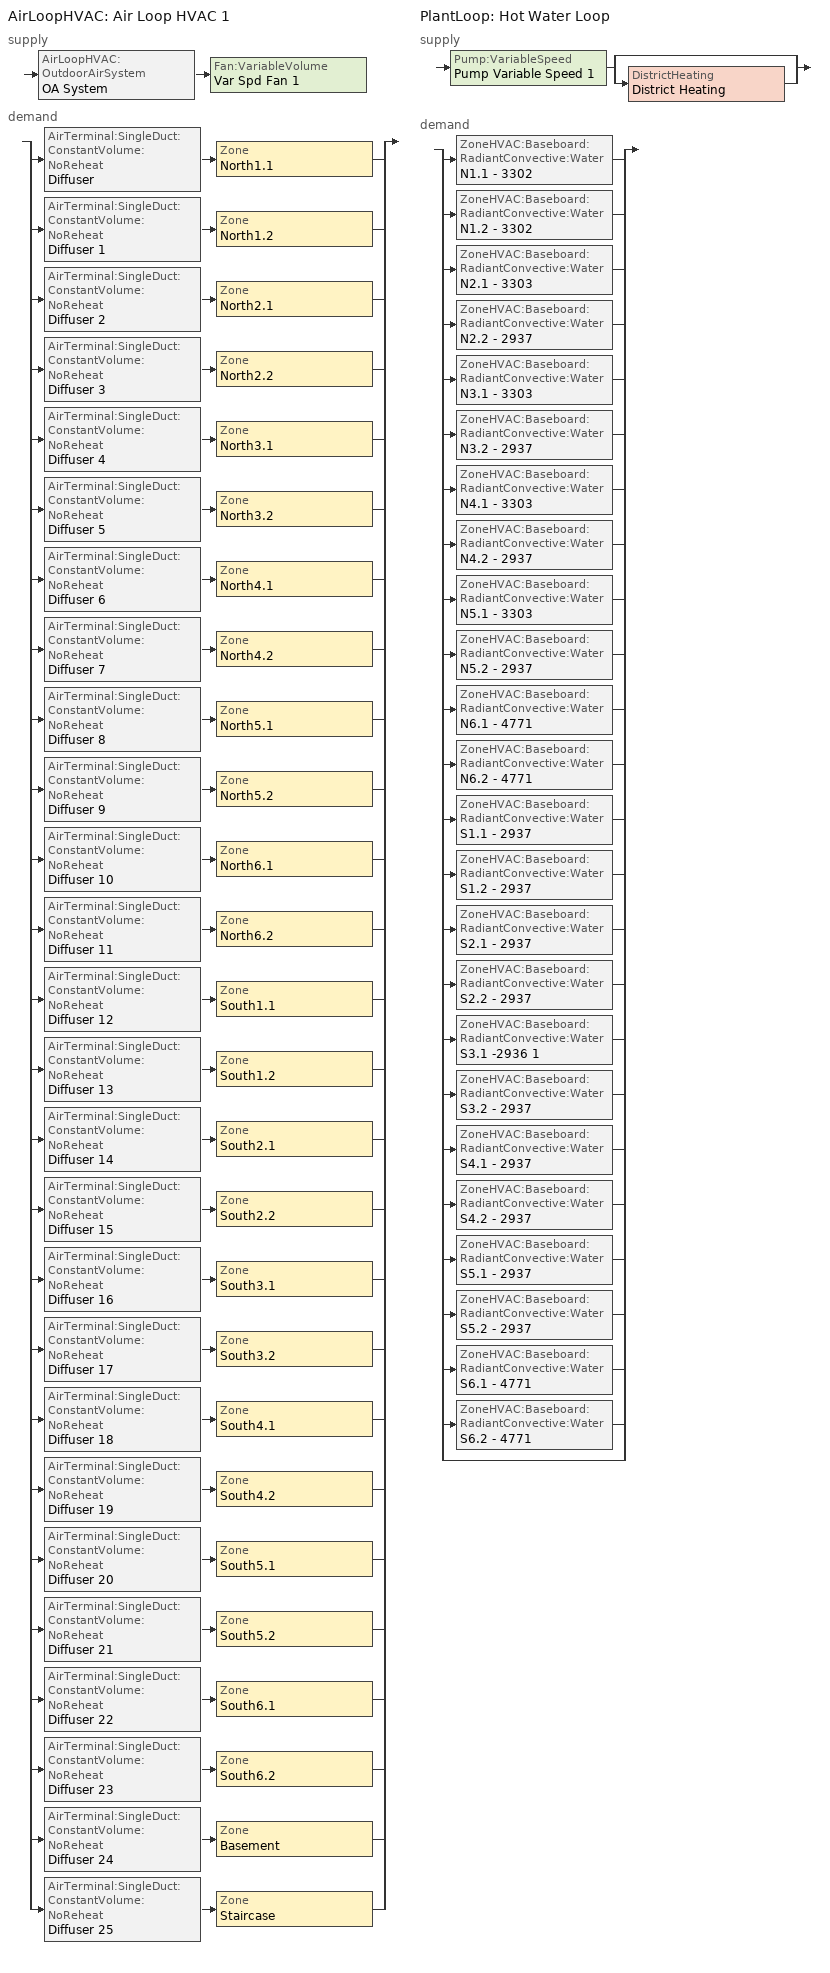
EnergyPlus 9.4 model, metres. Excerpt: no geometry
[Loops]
AirLoopHVAC 'Air Loop HVAC 1'
 supply: AirLoopHVAC:OutdoorAirSystem 'OA System' > Fan:VariableVolume 'Var Spd Fan 1'
 demand: split
  | AirTerminal:SingleDuct:ConstantVolume:NoReheat 'Diffuser' > Zone 'North1.1'
  | AirTerminal:SingleDuct:ConstantVolume:NoReheat 'Diffuser 1' > Zone 'North1.2'
  | AirTerminal:SingleDuct:ConstantVolume:NoReheat 'Diffuser 2' > Zone 'North2.1'
  | AirTerminal:SingleDuct:ConstantVolume:NoReheat 'Diffuser 3' > Zone 'North2.2'
  | AirTerminal:SingleDuct:ConstantVolume:NoReheat 'Diffuser 4' > Zone 'North3.1'
  | AirTerminal:SingleDuct:ConstantVolume:NoReheat 'Diffuser 5' > Zone 'North3.2'
  | AirTerminal:SingleDuct:ConstantVolume:NoReheat 'Diffuser 6' > Zone 'North4.1'
  | AirTerminal:SingleDuct:ConstantVolume:NoReheat 'Diffuser 7' > Zone 'North4.2'
  | AirTerminal:SingleDuct:ConstantVolume:NoReheat 'Diffuser 8' > Zone 'North5.1'
  | AirTerminal:SingleDuct:ConstantVolume:NoReheat 'Diffuser 9' > Zone 'North5.2'
  | AirTerminal:SingleDuct:ConstantVolume:NoReheat 'Diffuser 10' > Zone 'North6.1'
  | AirTerminal:SingleDuct:ConstantVolume:NoReheat 'Diffuser 11' > Zone 'North6.2'
  | AirTerminal:SingleDuct:ConstantVolume:NoReheat 'Diffuser 12' > Zone 'South1.1'
  | AirTerminal:SingleDuct:ConstantVolume:NoReheat 'Diffuser 13' > Zone 'South1.2'
  | AirTerminal:SingleDuct:ConstantVolume:NoReheat 'Diffuser 14' > Zone 'South2.1'
  | AirTerminal:SingleDuct:ConstantVolume:NoReheat 'Diffuser 15' > Zone 'South2.2'
  | AirTerminal:SingleDuct:ConstantVolume:NoReheat 'Diffuser 16' > Zone 'South3.1'
  | AirTerminal:SingleDuct:ConstantVolume:NoReheat 'Diffuser 17' > Zone 'South3.2'
  | AirTerminal:SingleDuct:ConstantVolume:NoReheat 'Diffuser 18' > Zone 'South4.1'
  | AirTerminal:SingleDuct:ConstantVolume:NoReheat 'Diffuser 19' > Zone 'South4.2'
  | AirTerminal:SingleDuct:ConstantVolume:NoReheat 'Diffuser 20' > Zone 'South5.1'
  | AirTerminal:SingleDuct:ConstantVolume:NoReheat 'Diffuser 21' > Zone 'South5.2'
  | AirTerminal:SingleDuct:ConstantVolume:NoReheat 'Diffuser 22' > Zone 'South6.1'
  | AirTerminal:SingleDuct:ConstantVolume:NoReheat 'Diffuser 23' > Zone 'South6.2'
  | AirTerminal:SingleDuct:ConstantVolume:NoReheat 'Diffuser 24' > Zone 'Basement'
  | AirTerminal:SingleDuct:ConstantVolume:NoReheat 'Diffuser 25' > Zone 'Staircase'
PlantLoop 'Hot Water Loop'
 supply: Pump:VariableSpeed 'Pump Variable Speed 1' > split
  | bypass
  | DistrictHeating 'District Heating'
 demand: split
  | ZoneHVAC:Baseboard:RadiantConvective:Water 'N1.1 - 3302'
  | ZoneHVAC:Baseboard:RadiantConvective:Water 'N1.2 - 3302'
  | ZoneHVAC:Baseboard:RadiantConvective:Water 'N2.1 - 3303'
  | ZoneHVAC:Baseboard:RadiantConvective:Water 'N2.2 - 2937'
  | ZoneHVAC:Baseboard:RadiantConvective:Water 'N3.1 - 3303'
  | ZoneHVAC:Baseboard:RadiantConvective:Water 'N3.2 - 2937'
  | ZoneHVAC:Baseboard:RadiantConvective:Water 'N4.1 - 3303'
  | ZoneHVAC:Baseboard:RadiantConvective:Water 'N4.2 - 2937'
  | ZoneHVAC:Baseboard:RadiantConvective:Water 'N5.1 - 3303'
  | ZoneHVAC:Baseboard:RadiantConvective:Water 'N5.2 - 2937'
  | ZoneHVAC:Baseboard:RadiantConvective:Water 'N6.1 - 4771'
  | ZoneHVAC:Baseboard:RadiantConvective:Water 'N6.2 - 4771'
  | ZoneHVAC:Baseboard:RadiantConvective:Water 'S1.1 - 2937'
  | ZoneHVAC:Baseboard:RadiantConvective:Water 'S1.2 - 2937'
  | ZoneHVAC:Baseboard:RadiantConvective:Water 'S2.1 - 2937'
  | ZoneHVAC:Baseboard:RadiantConvective:Water 'S2.2 - 2937'
  | ZoneHVAC:Baseboard:RadiantConvective:Water 'S3.1 -2936 1'
  | ZoneHVAC:Baseboard:RadiantConvective:Water 'S3.2 - 2937'
  | ZoneHVAC:Baseboard:RadiantConvective:Water 'S4.1 - 2937'
  | ZoneHVAC:Baseboard:RadiantConvective:Water 'S4.2 - 2937'
  | ZoneHVAC:Baseboard:RadiantConvective:Water 'S5.1 - 2937'
  | ZoneHVAC:Baseboard:RadiantConvective:Water 'S5.2 - 2937'
  | ZoneHVAC:Baseboard:RadiantConvective:Water 'S6.1 - 4771'
  | ZoneHVAC:Baseboard:RadiantConvective:Water 'S6.2 - 4771'
  | bypass
[AirTerminal:SingleDuct:ConstantVolume:NoReheat] Availability Schedule=Always On Discrete hvac_library; Maximum Air Flow Rate {m3/s}=AutoSize
Diffuser 24; Diffuser; Diffuser 1; Diffuser 2; Diffuser 3; Diffuser 4; Diffuser 5; Diffuser 6; Diffuser 7; Diffuser 8; Diffuser 9; Diffuser 10; Diffuser 11; Diffuser 12; Diffuser 13; Diffuser 14; Diffuser 15; Diffuser 16; Diffuser 17; Diffuser 18; Diffuser 19; Diffuser 20; Diffuser 21; Diffuser 22; Diffuser 23; Diffuser 25
[Zone equipment]
Basement: Diffuser 24
North1.1: Diffuser, N1.1 - 3302
North1.2: Diffuser 1, N1.2 - 3302
North2.1: Diffuser 2, N2.1 - 3303
North2.2: Diffuser 3, N2.2 - 2937
North3.1: Diffuser 4, N3.1 - 3303
North3.2: Diffuser 5, N3.2 - 2937
North4.1: Diffuser 6, N4.1 - 3303
North4.2: Diffuser 7, N4.2 - 2937
North5.1: Diffuser 8, N5.1 - 3303
North5.2: Diffuser 9, N5.2 - 2937
North6.1: Diffuser 10, N6.1 - 4771
North6.2: Diffuser 11, N6.2 - 4771
South1.1: Diffuser 12, S1.1 - 2937
South1.2: Diffuser 13, S1.2 - 2937
South2.1: Diffuser 14, S2.1 - 2937
South2.2: Diffuser 15, S2.2 - 2937
South3.1: Diffuser 16, S3.1 -2936 1
South3.2: Diffuser 17, S3.2 - 2937
South4.1: Diffuser 18, S4.1 - 2937
South4.2: Diffuser 19, S4.2 - 2937
South5.1: Diffuser 20, S5.1 - 2937
South5.2: Diffuser 21, S5.2 - 2937
South6.1: Diffuser 22, S6.1 - 4771
South6.2: Diffuser 23, S6.2 - 4771
Staircase: Diffuser 25
[Sizing:Zone] Zone Cooling Design Supply Air Temperature Input Method=SupplyAirTemperature; Zone Cooling Design Supply Air Temperature {C}=14; Zone Cooling Design Supply Air Temperature Difference {deltaC}=11.11; Zone Heating Design Supply Air Temperature Input Method=SupplyAirTemperature; Zone Heating Design Supply Air Temperature {C}=40; Zone Heating Design Supply Air Temperature Difference {deltaC}=11.11; Zone Cooling Design Supply Air Humidity Ratio {kgWater/kgDryAir}=0.0085; Zone Heating Design Supply Air Humidity Ratio {kgWater/kgDryAir}=0.008; Cooling Design Air Flow Method=DesignDay; Cooling Design Air Flow Rate {m3/s}=0; Cooling Minimum Air Flow per Zone Floor Area {m3/s-m2}=0.000762; Cooling Minimum Air Flow {m3/s}=0; Cooling Minimum Air Flow Fraction=0; Heating Design Air Flow Method=DesignDay; Heating Design Air Flow Rate {m3/s}=0; Heating Maximum Air Flow per Zone Floor Area {m3/s-m2}=0.002032; Heating Maximum Air Flow {m3/s}=0.141576; Heating Maximum Air Flow Fraction=0.3
Name | Design Specification Outdoor Air Object | Account for Dedicated Outdoor Air System | Dedicated Outdoor Air System Control Strategy | Dedicated Outdoor Air Low Setpoint Temperature for Design {C} | Dedicated Outdoor Air High Setpoint Temperature for Design {C}
Basement; Staircase | Basement-attic | No
North1.1; North1.2; North2.1; North2.2; North3.1; North3.2; North4.1; North4.2; North5.1; North5.2; North6.1; North6.2; South1.1; South1.2; South2.1; South2.2; South3.1; South3.2; South4.1; South4.2; South5.1; South5.2; South6.1; South6.2 | Airuse | Yes | NeutralSupplyAir | 19 | 21
[Controller:MechanicalVentilation]
Controller Mechanical Ventilation 1: Availability Schedule=Always On Discrete hvac_library; Demand Controlled Ventilation=No; System Outdoor Air Method=ZoneSum; Zone or ZoneList Name 1=Basement; Design Specification Outdoor Air Object Name 1=Basement-attic; Zone or ZoneList Name 2=North1.1; Design Specification Outdoor Air Object Name 2=Airuse; Zone or ZoneList Name 3=North1.2; Design Specification Outdoor Air Object Name 3=Airuse; Zone or ZoneList Name 4=North2.1; Design Specification Outdoor Air Object Name 4=Airuse; Zone or ZoneList Name 5=North2.2; Design Specification Outdoor Air Object Name 5=Airuse; Zone or ZoneList Name 6=North3.1; Design Specification Outdoor Air Object Name 6=Airuse; Zone or ZoneList Name 7=North3.2; Design Specification Outdoor Air Object Name 7=Airuse; Zone or ZoneList Name 8=North4.1; Design Specification Outdoor Air Object Name 8=Airuse; Zone or ZoneList Name 9=North4.2; Design Specification Outdoor Air Object Name 9=Airuse; Zone or ZoneList Name 10=North5.1; Design Specification Outdoor Air Object Name 10=Airuse; Zone or ZoneList Name 11=North5.2; Design Specification Outdoor Air Object Name 11=Airuse; Zone or ZoneList Name 12=North6.1; Design Specification Outdoor Air Object Name 12=Airuse; Zone or ZoneList Name 13=North6.2; Design Specification Outdoor Air Object Name 13=Airuse; Zone or ZoneList Name 14=South1.1; Design Specification Outdoor Air Object Name 14=Airuse; Zone or ZoneList Name 15=South1.2; Design Specification Outdoor Air Object Name 15=Airuse; Zone or ZoneList Name 16=South2.1; Design Specification Outdoor Air Object Name 16=Airuse; Zone or ZoneList Name 17=South2.2; Design Specification Outdoor Air Object Name 17=Airuse; Zone or ZoneList Name 18=South3.1; Design Specification Outdoor Air Object Name 18=Airuse; Zone or ZoneList Name 19=South3.2; Design Specification Outdoor Air Object Name 19=Airuse; Zone or ZoneList Name 20=South4.1; Design Specification Outdoor Air Object Name 20=Airuse; Zone or ZoneList Name 21=South4.2; Design Specification Outdoor Air Object Name 21=Airuse; Zone or ZoneList Name 22=South5.1; Design Specification Outdoor Air Object Name 22=Airuse; Zone or ZoneList Name 23=South5.2; Design Specification Outdoor Air Object Name 23=Airuse; Zone or ZoneList Name 24=South6.1; Design Specification Outdoor Air Object Name 24=Airuse; Zone or ZoneList Name 25=South6.2; Design Specification Outdoor Air Object Name 25=Airuse; Zone or ZoneList Name 26=Staircase; Design Specification Outdoor Air Object Name 26=Basement-attic
[DesignSpecification:OutdoorAir] Outdoor Air Method=Maximum; Outdoor Air Flow per Person {m3/s-person}=0; Outdoor Air Flow per Zone Floor Area {m3/s-m2}=0; Outdoor Air Flow Air Changes per Hour {1/hr}=0.6; Outdoor Air Schedule=Always On
Name | Outdoor Air Flow per Zone {m3/s}
Basement-attic | 0
Airuse | 0.01
[ZoneControl:Thermostat] Temperature Difference Between Cutout And Setpoint {deltaC}=0
Name | Zone or ZoneList | Control Type Schedule | Control 1
North1.1 Thermostat | North1.1 | North1.1 Thermostat Schedule | Thermostat Setpoint Dual Setpoint 13
North1.2 Thermostat | North1.2 | North1.2 Thermostat Schedule | Thermostat Setpoint Dual Setpoint 14
North2.1 Thermostat | North2.1 | North2.1 Thermostat Schedule | Thermostat Setpoint Dual Setpoint 26
North2.2 Thermostat | North2.2 | North2.2 Thermostat Schedule | Thermostat Setpoint Dual Setpoint 25
North3.1 Thermostat | North3.1 | North3.1 Thermostat Schedule | Thermostat Setpoint Dual Setpoint 22
North3.2 Thermostat | North3.2 | North3.2 Thermostat Schedule | Thermostat Setpoint Dual Setpoint 16
North4.1 Thermostat | North4.1 | North4.1 Thermostat Schedule | Thermostat Setpoint Dual Setpoint 3
North4.2 Thermostat | North4.2 | North4.2 Thermostat Schedule | Thermostat Setpoint Dual Setpoint 10
North5.1 Thermostat | North5.1 | North5.1 Thermostat Schedule | Thermostat Setpoint Dual Setpoint 5
North5.2 Thermostat | North5.2 | North5.2 Thermostat Schedule | Thermostat Setpoint Dual Setpoint 21
North6.1 Thermostat | North6.1 | North6.1 Thermostat Schedule | Thermostat Setpoint Dual Setpoint 18
North6.2 Thermostat | North6.2 | North6.2 Thermostat Schedule | Thermostat Setpoint Dual Setpoint 17
South1.1 Thermostat | South1.1 | South1.1 Thermostat Schedule | Thermostat Setpoint Dual Setpoint 20
South1.2 Thermostat | South1.2 | South1.2 Thermostat Schedule | Thermostat Setpoint Dual Setpoint 23
South2.1 Thermostat | South2.1 | South2.1 Thermostat Schedule | Thermostat Setpoint Dual Setpoint 15
South2.2 Thermostat | South2.2 | South2.2 Thermostat Schedule | Thermostat Setpoint Dual Setpoint 4
South3.1 Thermostat | South3.1 | South3.1 Thermostat Schedule | Thermostat Setpoint Dual Setpoint 19
South3.2 Thermostat | South3.2 | South3.2 Thermostat Schedule | Thermostat Setpoint Dual Setpoint 24
South4.1 Thermostat | South4.1 | South4.1 Thermostat Schedule | Thermostat Setpoint Dual Setpoint 9
South4.2 Thermostat | South4.2 | South4.2 Thermostat Schedule | Thermostat Setpoint Dual Setpoint 6
South5.1 Thermostat | South5.1 | South5.1 Thermostat Schedule | Thermostat Setpoint Dual Setpoint 2
South5.2 Thermostat | South5.2 | South5.2 Thermostat Schedule | Thermostat Setpoint Dual Setpoint 11
South6.1 Thermostat | South6.1 | South6.1 Thermostat Schedule | Thermostat Setpoint Dual Setpoint 7
South6.2 Thermostat | South6.2 | South6.2 Thermostat Schedule | Thermostat Setpoint Dual Setpoint 8
[ThermostatSetpoint:SingleHeating]
Thermostat Setpoint Dual Setpoint 13: Setpoint Temperature Schedule=Heating
[ZoneHVAC:Baseboard:RadiantConvective:Water] Availability Schedule=Always On Discrete hvac_library; Rated Average Water Temperature {C}=72.5; Heating Design Capacity Method=HeatingDesignCapacity; Heating Design Capacity Per Floor Area {W/m2}=0; Fraction of Autosized Heating Design Capacity=1; Convergence Tolerance=0.001; Fraction of Radiant Energy Incident on People=0.3
Name | Rated Water Mass Flow Rate {kg/s} | Heating Design Capacity {W} | Maximum Water Flow Rate {m3/s} | Fraction Radiant | Surface Name 1 | Fraction of Radiant Energy to Surface 1 | Surface Name 2 | Fraction of Radiant Energy to Surface 2 | Surface Name 3 | Fraction of Radiant Energy to Surface 3 | Surface Name 4 | Fraction of Radiant Energy to Surface 4 | Surface Name 5 | Fraction of Radiant Energy to Surface 5 | Surface Name 6 | Fraction of Radiant Energy to Surface 6 | Surface Name 7 | Fraction of Radiant Energy to Surface 7 | Surface Name 8 | Fraction of Radiant Energy to Surface 8 | Surface Name 9 | Fraction of Radiant Energy to Surface 9 | Surface Name 10 | Fraction of Radiant Energy to Surface 10 | Surface Name 11 | Fraction of Radiant Energy to Surface 11 | Surface Name 12 | Fraction of Radiant Energy to Surface 12
N1.1 - 3302 | 0.05626 | 3302 | 0.0001054 | 0.9 | Face 22 | 0.0495 | Face 205 | 0.170625 | Face 48 | 0.055 | Face 206 | 0.109375 | Face 23 | 0.0165 | Face 30 | 0.0165 | Face 27 | 0.0715 | Face 45 | 0.0136719 | Face 26 | 0.066 | Face 47 | 0.055 | Face 20 | 0.0213281 | Face 50 | 0.055
N1.2 - 3302 | 0.05626 | 3302 | 0.0001054 | 0.9 | Surface 44 | 0.0715 | Face 81 | 0.055 | Face 201 | 0.109375 | Face 77 | 0.055 | Face 65 | 0.0495 | Face 71 | 0.0165 | Face 80 | 0.055 | Face 203 | 0.170625 | Face 79 | 0.0136719 | Face 82 | 0.0165 | Face 72 | 0.0213281 | Face 69 | 0.066
N2.1 - 3303 | 0.05626 | 3302 | 0.0001054 | 0.9 | Face 215 | 0.0715 | Face 216 | 0.066 | Face 218 | 0.0165 | Face 230 | 0.055 | Face 231 | 0.0136719 | Face 232 | 0.055 | Face 214 | 0.0213281 | Face 219 | 0.0165 | Face 220 | 0.0495 | Face 221 | 0.170625 | Face 235 | 0.109375 | Face 234 | 0.055
N2.2 - 2937 | 0.04678 | 2936 | 9.36e-05 | 0.9 | Face 225 | 0.0213281 | Face 226 | 0.170625 | Face 228 | 0.0495 | Face 223 | 0.066 | Face 222 | 0.0715 | Face 227 | 0.0165 | Face 229 | 0.0165 | Face 256 | 0.0136719 | Face 257 | 0.055 | Face 260 | 0.055 | Face 258 | 0.055 | Face 259 | 0.109375
N3.1 - 3303 | 0.05626 | 3302 | 0.0001054 | 0.9 | Face 272 | 0.0165 | Face 269 | 0.0715 | Face 273 | 0.0165 | Face 270 | 0.066 | Face 268 | 0.0213281 | Face 274 | 0.0495 | Face 275 | 0.170625 | Face 295 | 0.109375 | Face 291 | 0.0136719 | Face 294 | 0.055 | Face 290 | 0.055 | Face 292 | 0.055
N3.2 - 2937 | 0.04678 | 2936 | 9.36e-05 | 0.9 | Face 281 | 0.0165 | Face 276 | 0.0715 | Face 277 | 0.066 | Face 282 | 0.0495 | Face 283 | 0.0165 | Face 280 | 0.170625 | Face 279 | 0.0213281 | Face 310 | 0.0136719 | Face 311 | 0.055 | Face 313 | 0.109375 | Face 314 | 0.055 | Face 312 | 0.055
N4.1 - 3303 | 0.05626 | 3302 | 0.0001054 | 0.9 | Face 363 | 0.066 | Face 365 | 0.0165 | Face 357 | 0.055 | Face 367 | 0.0495 | Face 361 | 0.0213281 | Face 362 | 0.0715 | Face 366 | 0.0165 | Face 356 | 0.0136719 | Face 360 | 0.109375 | Face 355 | 0.055 | Face 368 | 0.170625 | Face 359 | 0.055
N4.2 - 2937 | 0.04678 | 2936 | 9.36e-05 | 0.3 | Face 337 | 0.0136719 | Face 340 | 0.109375 | Face 341 | 0.055 | Face 338 | 0.055 | Face 339 | 0.055 | Face 320 | 0.0165 | Face 322 | 0.0165 | Face 319 | 0.170625 | Face 318 | 0.0213281 | Face 321 | 0.0495 | Face 315 | 0.0715 | Face 316 | 0.066
N5.1 - 3303 | 0.05626 | 3302 | 0.0001054 | 0.9 | Face 411 | 0.055 | Face 410 | 0.0136719 | Face 414 | 0.109375 | Face 409 | 0.055 | Face 413 | 0.055 | Face 382 | 0.0213281 | Face 383 | 0.0715 | Face 384 | 0.066 | Face 386 | 0.0165 | Face 387 | 0.0165 | Face 388 | 0.0495 | Face 389 | 0.170625
N5.2 - 2937 | 0.04678 | 2936 | 9.36e-05 | 0.3 | Face 415 | 0.0715 | Face 418 | 0.0213281 | Face 420 | 0.0165 | Face 416 | 0.066 | Face 419 | 0.170625 | Face 422 | 0.0165 | Face 421 | 0.0495 | Face 394 | 0.109375 | Face 395 | 0.055 | Face 391 | 0.0136719 | Face 392 | 0.055 | Face 393 | 0.055
N6.1 - 4771 | 0.076 | 4770 | 0.000152 | 0.3 | Face 430 | 0.170625 | Face 438 | 0.055 | Face 439 | 0.0136719 | Face 425 | 0.066 | Face 424 | 0.0715 | Face 429 | 0.0495 | Face 440 | 0.055 | Face 442 | 0.055 | Face 443 | 0.109375 | Face 427 | 0.0165 | Face 428 | 0.0165 | Face 423 | 0.0213281
N6.2 - 4771 | 0.076 | 4770 | 0.000152 | 0.3 | Face 469 | 0.0165 | Face 465 | 0.0213281 | Face 459 | 0.055 | Face 458 | 0.055 | Face 466 | 0.170625 | Face 463 | 0.066 | Face 468 | 0.0495 | Face 462 | 0.0715 | Face 461 | 0.055 | Face 460 | 0.109375 | Face 457 | 0.0136719 | Face 467 | 0.0165
S1.1 - 2937 | 0.04678 | 2936 | 9.36e-05 | 0.3 | Face 481 | 0.164017 | Face 479 | 0.0175 | Face 483 | 0.0583333 | Face 480 | 0.0583333 | Face 478 | 0.0205021 | Face 484 | 0.0816667 | Face 36 | 0.0525 | Face 195 | 0.115983 | Face 31 | 0.0144979 | Face 34 | 0.0525 | Face 35 | 0.0641667
S1.2 - 2937 | 0.04678 | 2936 | 9.36e-05 | 0.3 | Face 54 | 0.0525 | Face 55 | 0.0641667 | Face 199 | 0.115983 | Face 200 | 0.164017 | Face 64 | 0.0583333 | Face 53 | 0.0144979 | Face 57 | 0.0175 | Face 63 | 0.0583333 | Face 61 | 0.0205021 | Face 59 | 0.0816667 | Face 51 | 0.0525
S2.1 - 2937 | 0.04678 | 2936 | 9.36e-05 | 0.3 | Face 210 | 0.164017 | Face 208 | 0.0175 | Face 207 | 0.0205021 | Face 212 | 0.0583333 | Face 213 | 0.0816667 | Face 209 | 0.0583333 | Face 236 | 0.0144979 | Face 241 | 0.115983 | Face 240 | 0.0525 | Face 238 | 0.0641667 | Face 237 | 0.0525
S2.2 - 2937 | 0.04678 | 2936 | 9.36e-05 | 0.3 | Face 248 | 0.164017 | Face 244 | 0.0205021 | Face 249 | 0.0525 | Face 253 | 0.0525 | Face 250 | 0.0144979 | Face 252 | 0.0641667 | Face 245 | 0.0583333 | Face 243 | 0.0816667 | Face 247 | 0.0583333 | Face 242 | 0.0175 | Face 254 | 0.115983
S3.1 -2936 1 | 0.04678 | 2936 | 9.36e-05 | 0.3 | Face 261 | 0.0205021 | Face 264 | 0.164017 | Face 262 | 0.0175 | Face 267 | 0.0816667 | Face 266 | 0.0583333 | Face 263 | 0.0583333 | Face 298 | 0.0641667 | Face 301 | 0.115983 | Face 297 | 0.0525 | Face 296 | 0.0144979 | Face 300 | 0.0525
S3.2 - 2937 | 0.04678 | 2936 | 9.36e-05 | 0.3 | Face 284 | 0.0525 | Face 285 | 0.0144979 | Face 305 | 0.0583333 | Face 307 | 0.0583333 | Face 289 | 0.115983 | Face 288 | 0.0525 | Face 302 | 0.0175 | Face 287 | 0.0641667 | Face 304 | 0.0205021 | Face 303 | 0.0816667 | Face 308 | 0.164017
S4.1 - 2937 | 0.04678 | 2936 | 9.36e-05 | 0.3 | Face 353 | 0.0583333 | Face 343 | 0.0525 | Face 349 | 0.0175 | Face 354 | 0.0816667 | Face 348 | 0.0205021 | Face 344 | 0.0641667 | Face 346 | 0.0525 | Face 347 | 0.115983 | Face 351 | 0.164017 | Face 342 | 0.0144979 | Face 350 | 0.0583333
S4.2 - 2937 | 0.04678 | 2936 | 9.36e-05 | 0.3 | Face 335 | 0.164017 | Face 329 | 0.0175 | Face 323 | 0.0525 | Face 327 | 0.0525 | Face 331 | 0.0205021 | Face 332 | 0.0583333 | Face 326 | 0.0641667 | Face 324 | 0.0144979 | Face 330 | 0.0816667 | Face 334 | 0.0583333 | Face 328 | 0.115983
S5.1 - 2937 | 0.04678 | 2936 | 9.36e-05 | 0.3 | Face 407 | 0.0525 | Face 397 | 0.0175 | Face 399 | 0.164017 | Face 408 | 0.115983 | Face 401 | 0.0583333 | Face 398 | 0.0583333 | Face 396 | 0.0205021 | Face 405 | 0.0641667 | Face 404 | 0.0525 | Face 402 | 0.0816667 | Face 403 | 0.0144979
S5.2 - 2937 | 0.04678 | 2936 | 9.36e-05 | 0.3 | Face 375 | 0.0175 | Face 377 | 0.0205021 | Face 378 | 0.0583333 | Face 381 | 0.164017 | Face 373 | 0.0525 | Face 374 | 0.115983 | Face 370 | 0.0144979 | Face 372 | 0.0641667 | Face 376 | 0.0816667 | Face 380 | 0.0583333 | Face 369 | 0.0525
S6.1 - 4771 | 0.076 | 4770 | 0.000152 | 0.3 | Face 431 | 0.0205021 | Face 436 | 0.0583333 | Face 444 | 0.0144979 | Face 432 | 0.0175 | Face 433 | 0.0583333 | Face 434 | 0.164017 | Face 437 | 0.0816667 | Face 448 | 0.0525 | Face 449 | 0.115983 | Face 446 | 0.0641667 | Face 445 | 0.0525
S6.2 - 4771 | 0.076 | 4770 | 0.000152 | 0.3 | Face 473 | 0.0583333 | Face 450 | 0.0525 | Face 451 | 0.0144979 | Face 455 | 0.115983 | Face 471 | 0.0816667 | Face 472 | 0.0205021 | Face 475 | 0.0583333 | Face 476 | 0.164017 | Face 470 | 0.0175 | Face 453 | 0.0641667 | Face 454 | 0.0525
[ThermostatSetpoint:DualSetpoint] Heating Setpoint Temperature Schedule=Heating; Cooling Setpoint Temperature Schedule=Cooling
Thermostat Setpoint Dual Setpoint 14; Thermostat Setpoint Dual Setpoint 26; Thermostat Setpoint Dual Setpoint 25; Thermostat Setpoint Dual Setpoint 22; Thermostat Setpoint Dual Setpoint 16; Thermostat Setpoint Dual Setpoint 3; Thermostat Setpoint Dual Setpoint 10; Thermostat Setpoint Dual Setpoint 5; Thermostat Setpoint Dual Setpoint 21; Thermostat Setpoint Dual Setpoint 18; Thermostat Setpoint Dual Setpoint 17; Thermostat Setpoint Dual Setpoint 20; Thermostat Setpoint Dual Setpoint 23; Thermostat Setpoint Dual Setpoint 15; Thermostat Setpoint Dual Setpoint 4; Thermostat Setpoint Dual Setpoint 19; Thermostat Setpoint Dual Setpoint 24; Thermostat Setpoint Dual Setpoint 9; Thermostat Setpoint Dual Setpoint 6; Thermostat Setpoint Dual Setpoint 2; Thermostat Setpoint Dual Setpoint 11; Thermostat Setpoint Dual Setpoint 7; Thermostat Setpoint Dual Setpoint 8
[AirLoopHVAC]
Air Loop HVAC 1: Design Supply Air Flow Rate {m3/s}=AutoSize; Design Return Air Flow Fraction of Supply Air Flow=1
[Sizing:System]
Air Loop HVAC 1: Type of Load to Size On=VentilationRequirement; Design Outdoor Air Flow Rate {m3/s}=Autosize; Central Heating Maximum System Air Flow Ratio=Autosize; Preheat Design Temperature {C}=7; Preheat Design Humidity Ratio {kgWater/kgDryAir}=0.008; Precool Design Temperature {C}=12.8; Precool Design Humidity Ratio {kgWater/kgDryAir}=0.008; Central Cooling Design Supply Air Temperature {C}=12.8; Central Heating Design Supply Air Temperature {C}=20; Type of Zone Sum to Use=NonCoincident; 100% Outdoor Air in Cooling=Yes; 100% Outdoor Air in Heating=Yes; Central Cooling Design Supply Air Humidity Ratio {kgWater/kgDryAir}=0.0085; Central Heating Design Supply Air Humidity Ratio {kgWater/kgDryAir}=0.008; Cooling Supply Air Flow Rate Method=DesignDay; Cooling Supply Air Flow Rate {m3/s}=0; Cooling Supply Air Flow Rate Per Floor Area {m3/s-m2}=0.00996765; Cooling Fraction of Autosized Cooling Supply Air Flow Rate=1; Cooling Supply Air Flow Rate Per Unit Cooling Capacity {m3/s-W}=3.94755e-05; Heating Supply Air Flow Rate Method=DesignDay; Heating Supply Air Flow Rate {m3/s}=0; Heating Supply Air Flow Rate Per Floor Area {m3/s-m2}=0.00996765; Heating Fraction of Autosized Heating Supply Air Flow Rate=1; Heating Fraction of Autosized Cooling Supply Air Flow Rate=1; Heating Supply Air Flow Rate Per Unit Heating Capacity {m3/s-W}=3.15882e-05; System Outdoor Air Method=ZoneSum; Zone Maximum Outdoor Air Fraction=1; Cooling Design Capacity Method=CoolingDesignCapacity; Cooling Design Capacity {W}=Autosize; Cooling Design Capacity Per Floor Area {W/m2}=234.7; Fraction of Autosized Cooling Design Capacity=1; Heating Design Capacity Method=HeatingDesignCapacity; Heating Design Capacity {W}=Autosize; Heating Design Capacity Per Floor Area {W/m2}=157; Fraction of Autosized Heating Design Capacity=1; Central Cooling Capacity Control Method=OnOff
[Controller:OutdoorAir]
Outdoor Air Controller: Minimum Outdoor Air Flow Rate {m3/s}=Autosize; Maximum Outdoor Air Flow Rate {m3/s}=Autosize; Economizer Control Type=NoEconomizer; Economizer Control Action Type=ModulateFlow; Economizer Maximum Limit Dry-Bulb Temperature {C}=28; Economizer Maximum Limit Enthalpy {J/kg}=64000; Economizer Minimum Limit Dry-Bulb Temperature {C}=-100; Lockout Type=NoLockout; Minimum Limit Type=FixedMinimum; Mechanical Ventilation Controller=Controller Mechanical Ventilation 1; High Humidity Control=No; Control High Indoor Humidity Based on Outdoor Humidity Ratio=Yes; Heat Recovery Bypass Control Type=BypassWhenOAFlowGreaterThanMinimum
[Fan:VariableVolume] Availability Schedule=Always On Discrete; Fan Total Efficiency=0.6045; Pressure Rise {Pa}=1017.592; Maximum Flow Rate {m3/s}=AutoSize; Fan Power Minimum Flow Rate Input Method=Fraction; Fan Power Minimum Flow Fraction=0; Fan Power Minimum Air Flow Rate {m3/s}=0; Motor Efficiency=0.93; Motor In Airstream Fraction=1; Fan Power Coefficient 1=0.0407599; Fan Power Coefficient 2=0.088045; Fan Power Coefficient 3=-0.0729261; Fan Power Coefficient 4=0.94374; Fan Power Coefficient 5=0
Var Spd Fan; Var Spd Fan 1
[SetpointManager:MixedAir]
Node 82 OS Default SPM: Control Variable=Temperature
[SetpointManager:FollowSystemNodeTemperature]
Setpoint Manager Follow System Node Temperature: Control Variable=Temperature; Reference Temperature Type=NodeDryBulb; Offset Temperature Difference {deltaC}=0; Maximum Limit Setpoint Temperature {C}=20; Minimum Limit Setpoint Temperature {C}=18
[PlantLoop]
Hot Water Loop: Fluid Type=Water; Plant Equipment Operation Scheme=Hot Water Loop Operation Schemes; Maximum Loop Temperature {C}=90; Minimum Loop Temperature {C}=0; Maximum Loop Flow Rate {m3/s}=Autosize; Minimum Loop Flow Rate {m3/s}=0; Plant Loop Volume {m3}=Autocalculate; Load Distribution Scheme=Optimal; Plant Loop Demand Calculation Scheme=SingleSetpoint
[Sizing:Plant]
Hot Water Loop: Loop Type=Heating; Design Loop Exit Temperature {C}=60; Loop Design Temperature Difference {deltaC}=20; Sizing Option=NonCoincident; Zone Timesteps in Averaging Window=1; Coincident Sizing Factor Mode=None
[Pump:VariableSpeed]
Pump Variable Speed 1: Design Maximum Flow Rate {m3/s}=Autosize; Design Pump Head {Pa}=179352; Design Power Consumption {W}=Autosize; Motor Efficiency=0.9; Fraction of Motor Inefficiencies to Fluid Stream=0; Coefficient 1 of the Part Load Performance Curve=0; Coefficient 2 of the Part Load Performance Curve=1; Coefficient 3 of the Part Load Performance Curve=0; Coefficient 4 of the Part Load Performance Curve=0; Design Minimum Flow Rate {m3/s}=0; Pump Control Type=Intermittent; Skin Loss Radiative Fraction=0.5; Design Power Sizing Method=PowerPerFlowPerPressure; Design Electric Power per Unit Flow Rate {W/(m3/s)}=348701.1; Design Shaft Power per Unit Flow Rate per Unit Head {W/((m3/s)-Pa)}=1.28205; Design Minimum Flow Rate Fraction=0
[DistrictHeating]
District Heating: Nominal Capacity {W}=1000000
[SetpointManager:Scheduled]
Setpoint Manager Scheduled 2: Control Variable=Temperature; Schedule=Hot_Water_Temperature
[PlantEquipmentOperationSchemes]
Hot Water Loop Operation Schemes: Control Scheme Object Type 1=PlantEquipmentOperation:HeatingLoad; Control Scheme Name 1=Hot Water Loop Heating Operation Scheme; Control Scheme Schedule Name 1=Always On Discrete
[PlantEquipmentOperation:HeatingLoad]
Hot Water Loop Heating Operation Scheme: Load Range Lower Limit 1 {W}=0; Load Range Upper Limit 1 {W}=1000000000; Range Equipment List Name 1=Hot Water Loop Heating Equipment List
[PlantEquipmentList]
Hot Water Loop Heating Equipment List: DistrictHeating, District Heating
[Schedule:Constant] Hourly Value=1
Always On Discrete hvac_library; Always On Discrete
[Schedule:Compact]
North1.1 Thermostat Schedule: Through: 12/31, For: AllDays, Until: 24:00, 1
North1.2 Thermostat Schedule; North2.1 Thermostat Schedule; North2.2 Thermostat Schedule; North3.1 Thermostat Schedule; North3.2 Thermostat Schedule; North4.1 Thermostat Schedule; North4.2 Thermostat Schedule; North5.1 Thermostat Schedule; North5.2 Thermostat Schedule; North6.1 Thermostat Schedule; North6.2 Thermostat Schedule; South1.1 Thermostat Schedule; South1.2 Thermostat Schedule; South2.1 Thermostat Schedule; South2.2 Thermostat Schedule; South3.1 Thermostat Schedule; South3.2 Thermostat Schedule; South4.1 Thermostat Schedule; South4.2 Thermostat Schedule; South5.1 Thermostat Schedule; South5.2 Thermostat Schedule; South6.1 Thermostat Schedule; South6.2 Thermostat Schedule: Through: 12/31, For: AllDays, Until: 24:00, 4
[Schedule:Day:Interval]
Schedule Day 4; Schedule Day 3: No, 24:00, 20
Schedule Day 2: No, 24:00, 16
Schedule Day 5: No, 24:00, 50
Schedule Day 6: No, 24:00, 40
Hot_Water_Temperature_Default: No, 24:00, 80
Hot_Water_Temperature_Summer_Design_Day; Hot_Water_Temperature_Winter_Design_Day: No, 24:00, 67
Schedule Day 1: No, 24:00, 1
[Schedule:Week:Daily]
Heating Week Rule - Jan1-May27: Schedule Day 4, Schedule Day 4, Schedule Day 4, Schedule Day 4, Schedule Day 4, Schedule Day 4, Schedule Day 4, Schedule Day 2, Schedule Day 2, Schedule Day 2, Schedule Day 2, Schedule Day 2
Heating Week Rule - May28-Jun3: Schedule Day 4, Schedule Day 4, Schedule Day 4, Schedule Day 4, Schedule Day 4, Schedule Day 2, Schedule Day 2, Schedule Day 2, Schedule Day 2, Schedule Day 2, Schedule Day 2, Schedule Day 2
Heating Week Rule - Jun4-Aug12: Schedule Day 2, Schedule Day 2, Schedule Day 2, Schedule Day 2, Schedule Day 2, Schedule Day 2, Schedule Day 2, Schedule Day 2, Schedule Day 2, Schedule Day 2, Schedule Day 2, Schedule Day 2
Heating Week Rule - Aug13-Aug19: Schedule Day 2, Schedule Day 3, Schedule Day 3, Schedule Day 3, Schedule Day 3, Schedule Day 3, Schedule Day 3, Schedule Day 2, Schedule Day 2, Schedule Day 2, Schedule Day 2, Schedule Day 2
Heating Week Rule - Aug20-Dec31: Schedule Day 3, Schedule Day 3, Schedule Day 3, Schedule Day 3, Schedule Day 3, Schedule Day 3, Schedule Day 3, Schedule Day 2, Schedule Day 2, Schedule Day 2, Schedule Day 2, Schedule Day 2
Cooling Week Rule - Jan1-May27; Cooling Week Rule - Sep3-Dec31: Schedule Day 5, Schedule Day 5, Schedule Day 5, Schedule Day 5, Schedule Day 5, Schedule Day 5, Schedule Day 5, Schedule Day 5, Schedule Day 5, Schedule Day 5, Schedule Day 5, Schedule Day 5
Cooling Week Rule - May28-Jun3: Schedule Day 5, Schedule Day 5, Schedule Day 5, Schedule Day 5, Schedule Day 6, Schedule Day 6, Schedule Day 6, Schedule Day 5, Schedule Day 5, Schedule Day 5, Schedule Day 5, Schedule Day 5
Cooling Week Rule - Jun4-Aug26: Schedule Day 6, Schedule Day 6, Schedule Day 6, Schedule Day 6, Schedule Day 6, Schedule Day 6, Schedule Day 6, Schedule Day 5, Schedule Day 5, Schedule Day 5, Schedule Day 5, Schedule Day 5
Cooling Week Rule - Aug27-Sep2: Schedule Day 6, Schedule Day 6, Schedule Day 6, Schedule Day 6, Schedule Day 6, Schedule Day 5, Schedule Day 5, Schedule Day 5, Schedule Day 5, Schedule Day 5, Schedule Day 5, Schedule Day 5
Always On Week Rule - Jan1-Dec31: Schedule Day 1, Schedule Day 1, Schedule Day 1, Schedule Day 1, Schedule Day 1, Schedule Day 1, Schedule Day 1, Schedule Day 1, Schedule Day 1, Schedule Day 1, Schedule Day 1, Schedule Day 1
Hot_Water_Temperature Week Rule - Jan1-Dec31: Hot_Water_Temperature_Default, Hot_Water_Temperature_Default, Hot_Water_Temperature_Default, Hot_Water_Temperature_Default, Hot_Water_Temperature_Default, Hot_Water_Temperature_Default, Hot_Water_Temperature_Default, Hot_Water_Temperature_Default, Hot_Water_Temperature_Summer_Design_Day, Hot_Water_Temperature_Winter_Design_Day, Hot_Water_Temperature_Default, Hot_Water_Temperature_Default
[Schedule:Year]
Heating: Heating Week Rule - Jan1-May27, 1, 1, 5, 27, Heating Week Rule - May28-Jun3, 5, 28, 6, 3, Heating Week Rule - Jun4-Aug12, 6, 4, 8, 12, Heating Week Rule - Aug13-Aug19, 8, 13, 8, 19, Heating Week Rule - Aug20-Dec31, 8, 20, 12, 31
Cooling: Cooling Week Rule - Jan1-May27, 1, 1, 5, 27, Cooling Week Rule - May28-Jun3, 5, 28, 6, 3, Cooling Week Rule - Jun4-Aug26, 6, 4, 8, 26, Cooling Week Rule - Aug27-Sep2, 8, 27, 9, 2, Cooling Week Rule - Sep3-Dec31, 9, 3, 12, 31
Always On: Always On Week Rule - Jan1-Dec31, 1, 1, 12, 31
Hot_Water_Temperature: Hot_Water_Temperature Week Rule - Jan1-Dec31, 1, 1, 12, 31
